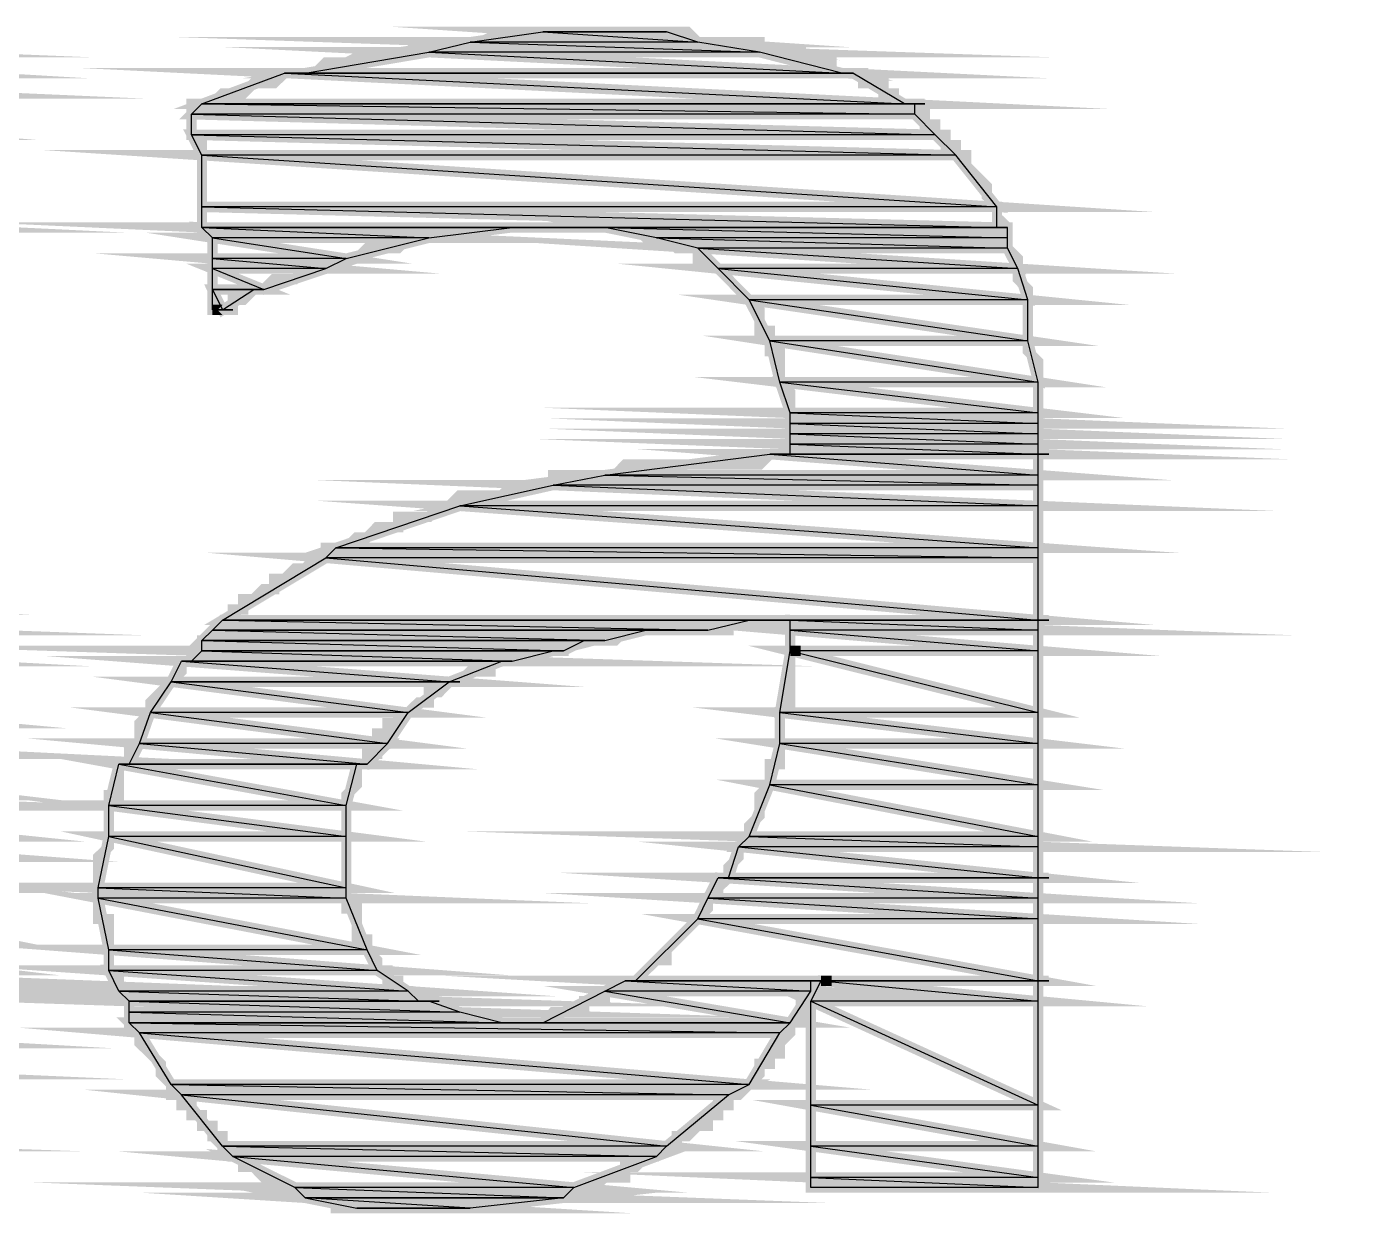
# Model space of a CAD drawing. Extents: x 0 to 210, y 0 to 297.
# Drawn here: x 43.43 to 48.89, y 17.27 to 22.14 of the extents above; entities that cross this region are included whole.
import ezdxf

# ---------------------------------------------------------------- set-up
doc = ezdxf.new("R2010")
doc.units = 0
doc.header["$MEASUREMENT"] = 0
doc.layers.add('C00-A5-DD', color=132, linetype='Continuous')

msp = doc.modelspace()

# ---------------------------------------------------------------- linework, layer by layer
at = {"layer": 'C00-A5-DD', "const_width": 0.0423}
for points in [[(46.0583, 22.1189), (45.551, 22.1189), (46.1864, 22.0762), (46.0583, 22.1189)], [(45.551, 22.1189), (46.1864, 22.0762), (45.2519, 22.0762), (45.551, 22.1189)], [(45.6777, 22.1189), (46.0583, 22.1189), (45.551, 22.1189), (45.6777, 22.1189)], [(45.8047, 22.1189), (45.6777, 22.1189), (45.7207, 22.1189), (45.8047, 22.1189)], [(45.8047, 22.1189), (45.6777, 22.1189), (46.0583, 22.1189), (45.8047, 22.1189)], [(41.5216, 22.0348), (42.963, 21.9494), (41.0972, 21.9494), (41.5216, 22.0348)], [(41.6486, 22.0762), (42.6667, 22.0348), (41.5216, 22.0348), (41.6486, 22.0762)], [(46.1864, 22.0762), (45.2519, 22.0762), (46.44, 22.0348), (46.1864, 22.0762)], [(46.44, 22.0348), (45.0825, 22.0348), (46.779, 21.9494), (46.44, 22.0348)], [(45.0825, 22.0348), (46.779, 21.9494), (44.5742, 21.9494), (45.0825, 22.0348)], [(45.2519, 22.0762), (46.44, 22.0348), (45.0825, 22.0348), (45.2519, 22.0762)], [(41.0559, 21.9494), (42.963, 21.8653), (40.9265, 21.8653), (41.0559, 21.9494)], [(46.8231, 21.9494), (44.4899, 21.9494), (47.0352, 21.8226), (46.8231, 21.9494)], [(44.4899, 21.9494), (47.0352, 21.8226), (44.1508, 21.8226), (44.4899, 21.9494)], [(44.5742, 21.9494), (46.8231, 21.9494), (44.4899, 21.9494), (44.5742, 21.9494)], [(46.779, 21.9494), (44.5742, 21.9494), (46.8231, 21.9494), (46.779, 21.9494)], [(40.9265, 21.8653), (42.963, 21.6958), (40.5448, 21.6958), (40.9265, 21.8653)], [(44.1508, 21.8226), (47.0778, 21.7799), (44.1082, 21.7799), (44.1508, 21.8226)], [(47.0778, 21.8226), (47.1191, 21.8226), (44.1508, 21.8226), (47.0778, 21.8226)], [(47.0778, 21.8226), (44.1508, 21.8226), (47.0352, 21.8226), (47.0778, 21.8226)], [(47.0778, 21.8226), (44.1508, 21.8226), (47.0778, 21.7799), (47.0778, 21.8226)], [(44.1082, 21.7799), (47.1622, 21.6958), (44.1082, 21.6958), (44.1082, 21.7799)], [(47.0778, 21.7799), (44.1082, 21.7799), (47.1622, 21.6958), (47.0778, 21.7799)], [(44.1082, 21.6958), (47.2461, 21.6118), (44.1508, 21.6118), (44.1082, 21.6958)], [(47.1622, 21.6958), (44.1082, 21.6958), (47.2461, 21.6118), (47.1622, 21.6958)], [(47.2461, 21.6118), (44.1508, 21.6118), (47.4155, 21.3996), (47.2461, 21.6118)], [(44.1508, 21.6118), (47.4155, 21.3996), (44.1508, 21.3996), (44.1508, 21.6118)], [(42.1143, 21.3568), (42.963, 21.3155), (42.4974, 21.3155), (42.1143, 21.3568)], [(44.1508, 21.3996), (47.4155, 21.3155), (44.1508, 21.3155), (44.1508, 21.3996)], [(47.4155, 21.3996), (44.1508, 21.3996), (47.4155, 21.3155), (47.4155, 21.3996)], [(44.1508, 21.3155), (45.0825, 21.2728), (44.1935, 21.2728), (44.1508, 21.3155)], [(45.8047, 21.3155), (47.4581, 21.2728), (46.0167, 21.2728), (45.8047, 21.3155)], [(45.4244, 21.3155), (44.1508, 21.3155), (45.0825, 21.2728), (45.4244, 21.3155)], [(45.0825, 21.2728), (44.1935, 21.2728), (44.7435, 21.1873), (45.0825, 21.2728)], [(45.4244, 21.3155), (45.4656, 21.3155), (44.1508, 21.3155), (45.4244, 21.3155)], [(45.4244, 21.3155), (44.1508, 21.3155), (45.551, 21.3155), (45.4244, 21.3155)], [(44.1935, 21.2728), (44.7435, 21.1873), (44.1935, 21.1873), (44.1935, 21.2728)], [(47.4581, 21.2728), (46.0167, 21.2728), (47.4581, 21.2301), (47.4581, 21.2728)], [(47.4155, 21.3155), (45.551, 21.3155), (47.4581, 21.3155), (47.4155, 21.3155)], [(45.551, 21.3155), (47.4581, 21.3155), (45.8047, 21.3155), (45.551, 21.3155)], [(47.4581, 21.3155), (45.8047, 21.3155), (47.4581, 21.2728), (47.4581, 21.3155)], [(46.0167, 21.2728), (47.4581, 21.2301), (46.1864, 21.2301), (46.0167, 21.2728)], [(47.4581, 21.2301), (46.1864, 21.2301), (47.5008, 21.146), (47.4581, 21.2301)], [(46.1864, 21.2301), (47.5008, 21.146), (46.2703, 21.146), (46.1864, 21.2301)], [(44.7435, 21.1873), (44.1935, 21.1873), (44.6596, 21.146), (44.7435, 21.1873)], [(44.1935, 21.1873), (44.6596, 21.146), (44.1935, 21.146), (44.1935, 21.1873)], [(44.1935, 21.146), (44.4045, 21.0606), (44.1935, 21.0606), (44.1935, 21.146)], [(44.6596, 21.146), (44.1935, 21.146), (44.4045, 21.0606), (44.6596, 21.146)], [(44.1935, 21.0606), (44.2352, 20.9765), (44.1935, 20.9765), (44.1935, 21.0606)], [(47.5008, 21.146), (46.2703, 21.146), (47.5425, 21.0178), (47.5008, 21.146)], [(46.2703, 21.146), (47.5425, 21.0178), (46.3973, 21.0178), (46.2703, 21.146)], [(44.3632, 21.0606), (44.1935, 21.0606), (44.2352, 20.9765), (44.3632, 21.0606)], [(44.3632, 21.0606), (44.4045, 21.0606), (44.1935, 21.0606), (44.3632, 21.0606)], [(44.3632, 21.0606), (44.1935, 21.0606), (44.4045, 21.0606), (44.3632, 21.0606)], [(47.5425, 21.0178), (46.3973, 21.0178), (47.5425, 20.8497), (47.5425, 21.0178)], [(46.3973, 21.0178), (47.5425, 20.8497), (46.4827, 20.8497), (46.3973, 21.0178)], [(44.2352, 20.9765), (44.1935, 20.9765), (44.2352, 20.9765)], [(44.1935, 20.9765), (44.2352, 20.9765), (44.2778, 20.9765), (44.1935, 20.9765)], [(44.2352, 20.9765), (44.2778, 20.9765), (44.1935, 20.9765), (44.2352, 20.9765)], [(47.5425, 20.8497), (46.4827, 20.8497), (47.5851, 20.6802), (47.5425, 20.8497)], [(46.4827, 20.8497), (47.5851, 20.6802), (46.524, 20.6802), (46.4827, 20.8497)], [(47.5851, 20.6802), (46.524, 20.6802), (47.5851, 20.5534), (47.5851, 20.6802)], [(46.524, 20.6802), (47.5851, 20.5534), (46.5667, 20.5534), (46.524, 20.6802)], [(47.5851, 20.5534), (46.5667, 20.5534), (47.5851, 20.5107), (47.5851, 20.5534)], [(46.5667, 20.5534), (47.5851, 20.5107), (46.5667, 20.5107), (46.5667, 20.5534)], [(47.5851, 20.5107), (46.5667, 20.5107), (47.5851, 20.468), (47.5851, 20.5107)], [(46.5667, 20.5107), (47.5851, 20.468), (46.5667, 20.468), (46.5667, 20.5107)], [(47.5851, 20.468), (46.5667, 20.468), (47.5851, 20.4253), (47.5851, 20.468)], [(46.5667, 20.468), (47.5851, 20.4253), (46.5667, 20.4253), (46.5667, 20.468)], [(47.5851, 20.4253), (46.5667, 20.4253), (47.5851, 20.384), (47.5851, 20.4253)], [(46.5667, 20.4253), (47.5851, 20.384), (46.5667, 20.384), (46.5667, 20.4253)], [(46.4827, 20.384), (47.5851, 20.2985), (45.8047, 20.2985), (46.4827, 20.384)], [(47.5851, 20.384), (46.4827, 20.384), (47.5851, 20.2985), (47.5851, 20.384)], [(47.5851, 20.384), (46.5667, 20.384), (46.4827, 20.384), (47.5851, 20.384)], [(46.5667, 20.384), (47.5851, 20.384), (47.6278, 20.384), (46.5667, 20.384)], [(45.8047, 20.2985), (47.5851, 20.2572), (45.5923, 20.2572), (45.8047, 20.2985)], [(47.5851, 20.2985), (45.8047, 20.2985), (47.5851, 20.2572), (47.5851, 20.2985)], [(47.5851, 20.2572), (45.5923, 20.2572), (47.5851, 20.1717), (47.5851, 20.2572)], [(45.5923, 20.2572), (47.5851, 20.1717), (45.2092, 20.1717), (45.5923, 20.2572)], [(45.2092, 20.1717), (47.5851, 19.9995), (44.7008, 19.9995), (45.2092, 20.1717)], [(47.5851, 20.1717), (45.2092, 20.1717), (47.5851, 19.9995), (47.5851, 20.1717)], [(44.6596, 19.9581), (47.5851, 19.7032), (44.2352, 19.7032), (44.6596, 19.9581)], [(47.5851, 19.9581), (44.6596, 19.9581), (47.5851, 19.7032), (47.5851, 19.9581)], [(44.7008, 19.9995), (47.5851, 19.9581), (44.6596, 19.9581), (44.7008, 19.9995)], [(47.5851, 19.9995), (44.7008, 19.9995), (47.5851, 19.9581), (47.5851, 19.9995)], [(40.2911, 19.8727), (42.6667, 19.7459), (40.4604, 19.7459), (40.2911, 19.8727)], [(40.4604, 19.7459), (42.751, 19.6619), (40.5448, 19.6619), (40.4604, 19.7459)], [(44.2352, 19.7032), (46.2276, 19.6619), (44.1935, 19.6619), (44.2352, 19.7032)], [(46.524, 19.7032), (46.5667, 19.7032), (44.2352, 19.7032), (46.524, 19.7032)], [(46.524, 19.7032), (44.2352, 19.7032), (46.5667, 19.7032), (46.524, 19.7032)], [(46.3973, 19.7032), (46.44, 19.7032), (44.2352, 19.7032), (46.3973, 19.7032)], [(46.3973, 19.7032), (44.2352, 19.7032), (46.524, 19.7032), (46.3973, 19.7032)], [(46.3973, 19.7032), (44.2352, 19.7032), (46.2276, 19.6619), (46.3973, 19.7032)], [(47.5851, 19.7032), (46.5667, 19.7032), (47.5851, 19.6619), (47.5851, 19.7032)], [(46.5667, 19.7032), (47.5851, 19.6619), (46.5667, 19.6619), (46.5667, 19.7032)], [(46.5667, 19.7032), (47.5851, 19.7032), (47.6278, 19.7032), (46.5667, 19.7032)], [(47.5851, 19.7032), (47.6278, 19.7032), (46.5667, 19.7032), (47.5851, 19.7032)], [(40.5448, 19.6619), (42.9204, 19.5337), (40.798, 19.5337), (40.5448, 19.6619)], [(44.1935, 19.6619), (45.8047, 19.6191), (44.1508, 19.6191), (44.1935, 19.6619)], [(45.974, 19.6619), (46.0167, 19.6619), (44.1935, 19.6619), (45.974, 19.6619)], [(45.974, 19.6619), (44.1935, 19.6619), (46.2276, 19.6619), (45.974, 19.6619)], [(45.974, 19.6619), (44.1935, 19.6619), (45.8047, 19.6191), (45.974, 19.6619)], [(47.5851, 19.6619), (46.5667, 19.6619), (47.5851, 19.5764), (47.5851, 19.6619)], [(46.5667, 19.6619), (47.5851, 19.5764), (46.5667, 19.5764), (46.5667, 19.6619)], [(45.7207, 19.6191), (44.1508, 19.6191), (45.635, 19.5764), (45.7207, 19.6191)], [(45.5923, 19.5764), (44.1508, 19.5764), (45.4244, 19.5337), (45.5923, 19.5764)], [(44.1508, 19.5764), (45.4244, 19.5337), (44.1082, 19.5337), (44.1508, 19.5764)], [(44.1508, 19.6191), (45.635, 19.5764), (44.1508, 19.5764), (44.1508, 19.6191)], [(45.7207, 19.6191), (45.762, 19.6191), (44.1508, 19.6191), (45.7207, 19.6191)], [(45.7207, 19.6191), (44.1508, 19.6191), (45.8047, 19.6191), (45.7207, 19.6191)], [(45.5923, 19.5764), (45.635, 19.5764), (44.1508, 19.5764), (45.5923, 19.5764)], [(45.5923, 19.5764), (44.1508, 19.5764), (45.635, 19.5764), (45.5923, 19.5764)], [(47.5851, 19.5764), (46.5667, 19.5764), (47.5851, 19.3228), (47.5851, 19.5764)], [(46.5667, 19.5764), (47.5851, 19.3228), (46.524, 19.3228), (46.5667, 19.5764)], [(45.3817, 19.5337), (44.0669, 19.5337), (45.1665, 19.4496), (45.3817, 19.5337)], [(44.0669, 19.5337), (45.1665, 19.4496), (44.0242, 19.4496), (44.0669, 19.5337)], [(44.1082, 19.5337), (45.3817, 19.5337), (44.0669, 19.5337), (44.1082, 19.5337)], [(45.4244, 19.5337), (44.1082, 19.5337), (45.3817, 19.5337), (45.4244, 19.5337)], [(40.8411, 19.4923), (43.1327, 19.2801), (41.4362, 19.2801), (40.8411, 19.4923)], [(45.1665, 19.4496), (44.0242, 19.4496), (44.9972, 19.3228), (45.1665, 19.4496)], [(44.0242, 19.4496), (44.9972, 19.3228), (43.9388, 19.3228), (44.0242, 19.4496)], [(45.1665, 19.4496), (44.0242, 19.4496), (45.1665, 19.4496)], [(44.0242, 19.4496), (45.1665, 19.4496), (45.2092, 19.4496), (44.0242, 19.4496)], [(44.9972, 19.3228), (43.9388, 19.3228), (44.9132, 19.1961), (44.9972, 19.3228)], [(43.9388, 19.3228), (44.9132, 19.1961), (43.8947, 19.1961), (43.9388, 19.3228)], [(47.5851, 19.3228), (46.524, 19.3228), (47.5851, 19.1961), (47.5851, 19.3228)], [(46.524, 19.3228), (47.5851, 19.1961), (46.524, 19.1961), (46.524, 19.3228)], [(41.4789, 19.2374), (43.1754, 19.1534), (41.7752, 19.1534), (41.4789, 19.2374)], [(44.9132, 19.1961), (43.8947, 19.1961), (44.8289, 19.1106), (44.9132, 19.1961)], [(43.8947, 19.1961), (44.8289, 19.1106), (43.852, 19.1106), (43.8947, 19.1961)], [(47.5851, 19.1961), (46.524, 19.1961), (47.5851, 19.0266), (47.5851, 19.1961)], [(46.524, 19.1961), (47.5851, 19.0266), (46.4827, 19.0266), (46.524, 19.1961)], [(41.7752, 19.1534), (43.2167, 18.9839), (41.9862, 18.9839), (41.7752, 19.1534)], [(44.7862, 19.1106), (43.8094, 19.1106), (44.7435, 18.9411), (44.7862, 19.1106)], [(43.8094, 19.1106), (44.7435, 18.9411), (43.7677, 18.9411), (43.8094, 19.1106)], [(43.852, 19.1106), (44.7862, 19.1106), (43.8094, 19.1106), (43.852, 19.1106)], [(44.8289, 19.1106), (43.852, 19.1106), (44.7862, 19.1106), (44.8289, 19.1106)], [(47.5851, 19.0266), (46.4827, 19.0266), (47.5851, 18.8143), (47.5851, 19.0266)], [(46.4827, 19.0266), (47.5851, 18.8143), (46.3973, 18.8143), (46.4827, 19.0266)], [(41.9862, 18.9839), (43.2594, 18.9411), (42.0289, 18.9411), (41.9862, 18.9839)], [(42.0289, 18.9411), (43.2594, 18.8143), (42.1555, 18.8143), (42.0289, 18.9411)], [(44.7435, 18.9411), (43.7677, 18.9411), (44.7435, 18.8143), (44.7435, 18.9411)], [(43.7677, 18.9411), (44.7435, 18.8143), (43.7677, 18.8143), (43.7677, 18.9411)], [(42.1555, 18.8143), (43.2594, 18.7303), (42.1555, 18.7303), (42.1555, 18.8143)], [(44.7435, 18.8143), (43.7677, 18.8143), (44.7435, 18.6035), (44.7435, 18.8143)], [(43.7677, 18.8143), (44.7435, 18.6035), (43.725, 18.6035), (43.7677, 18.8143)], [(47.5851, 18.8143), (46.3973, 18.8143), (47.5851, 18.7716), (47.5851, 18.8143)], [(46.3973, 18.8143), (47.5851, 18.7716), (46.3543, 18.7716), (46.3973, 18.8143)], [(47.5851, 18.7716), (46.3543, 18.7716), (47.5851, 18.6449), (47.5851, 18.7716)], [(46.3543, 18.7716), (47.5851, 18.6449), (46.313, 18.6449), (46.3543, 18.7716)], [(42.1555, 18.7303), (43.2594, 18.6035), (42.1982, 18.6035), (42.1555, 18.7303)], [(47.5851, 18.6449), (46.2703, 18.6449), (47.5851, 18.5608), (47.5851, 18.6449)], [(46.2703, 18.6449), (47.5851, 18.5608), (46.2276, 18.5608), (46.2703, 18.6449)], [(47.5851, 18.6449), (46.313, 18.6449), (46.2703, 18.6449), (47.5851, 18.6449)], [(46.313, 18.6449), (47.5851, 18.6449), (47.6278, 18.6449), (46.313, 18.6449)], [(42.1982, 18.6035), (43.2594, 18.3913), (42.1555, 18.3913), (42.1982, 18.6035)], [(44.7435, 18.6035), (43.725, 18.6035), (44.7435, 18.5608), (44.7435, 18.6035)], [(43.725, 18.6035), (44.7435, 18.5608), (43.725, 18.5608), (43.725, 18.6035)], [(44.7435, 18.5608), (43.725, 18.5608), (44.8289, 18.3486), (44.7435, 18.5608)], [(43.725, 18.5608), (44.8289, 18.3486), (43.7677, 18.3486), (43.725, 18.5608)], [(47.5851, 18.5608), (46.2276, 18.5608), (47.5851, 18.4754), (47.5851, 18.5608)], [(46.2276, 18.5608), (47.5851, 18.4754), (46.1864, 18.4754), (46.2276, 18.5608)], [(46.1864, 18.4754), (47.5851, 18.2218), (45.9313, 18.2218), (46.1864, 18.4754)], [(47.5851, 18.4754), (46.1864, 18.4754), (47.5851, 18.2218), (47.5851, 18.4754)], [(42.1555, 18.3913), (43.2167, 18.2645), (42.0716, 18.2645), (42.1555, 18.3913)], [(44.8289, 18.3486), (43.7677, 18.3486), (44.8702, 18.2645), (44.8289, 18.3486)], [(43.7677, 18.3486), (44.8702, 18.2645), (43.7677, 18.2645), (43.7677, 18.3486)], [(42.0716, 18.2645), (43.1754, 18.2218), (41.9019, 18.2218), (42.0716, 18.2645)], [(44.8702, 18.2645), (43.7677, 18.2645), (44.9972, 18.1791), (44.8702, 18.2645)], [(43.7677, 18.2645), (44.9972, 18.1791), (43.8094, 18.1791), (43.7677, 18.2645)], [(41.9019, 18.2218), (43.1327, 18.1791), (41.6899, 18.1791), (41.9019, 18.2218)], [(46.6506, 18.2218), (45.8886, 18.2218), (46.6506, 18.1791), (46.6506, 18.2218)], [(45.8886, 18.2218), (46.6506, 18.1791), (45.8047, 18.1791), (45.8886, 18.2218)], [(45.9313, 18.2218), (46.6506, 18.2218), (45.8886, 18.2218), (45.9313, 18.2218)], [(46.6933, 18.2218), (45.9313, 18.2218), (46.6506, 18.2218), (46.6933, 18.2218)], [(47.5851, 18.2218), (46.6933, 18.2218), (47.5851, 18.1378), (47.5851, 18.2218)], [(46.6933, 18.2218), (47.5851, 18.1378), (46.6506, 18.1378), (46.6933, 18.2218)], [(46.6933, 18.2218), (47.5851, 18.2218), (47.6278, 18.2218), (46.6933, 18.2218)], [(47.5851, 18.2218), (47.6278, 18.2218), (46.6933, 18.2218), (47.5851, 18.2218)], [(47.5851, 18.2218), (46.6933, 18.2218), (47.5851, 18.2218)], [(46.6933, 18.2218), (47.5851, 18.2218), (47.6278, 18.2218), (46.6933, 18.2218)], [(47.5851, 18.2218), (47.6278, 18.2218), (46.6933, 18.2218), (47.5851, 18.2218)], [(47.5851, 18.2218), (46.6933, 18.2218), (47.5851, 18.2218)], [(46.6933, 18.2218), (47.5851, 18.2218), (47.6278, 18.2218), (46.6933, 18.2218)], [(47.5851, 18.2218), (47.6278, 18.2218), (46.6933, 18.2218), (47.5851, 18.2218)], [(47.5851, 18.2218), (46.6933, 18.2218), (47.5851, 18.2218)], [(46.6933, 18.2218), (47.5851, 18.2218), (47.6278, 18.2218), (46.6933, 18.2218)], [(41.6899, 18.1791), (43.1327, 18.1378), (41.4362, 18.1378), (41.6899, 18.1791)], [(44.9972, 18.1791), (43.8094, 18.1791), (45.0398, 18.1378), (44.9972, 18.1791)], [(43.8094, 18.1791), (45.0398, 18.1378), (43.852, 18.1378), (43.8094, 18.1791)], [(45.8047, 18.1791), (46.5667, 18.0496), (45.551, 18.0496), (45.8047, 18.1791)], [(46.6506, 18.1791), (45.8047, 18.1791), (46.5667, 18.0496), (46.6506, 18.1791)], [(40.036, 18.1378), (43.047, 17.9655), (40.036, 17.9655), (40.036, 18.1378)], [(45.0825, 18.1378), (43.852, 18.1378), (45.2092, 18.0923), (45.0825, 18.1378)], [(43.852, 18.1378), (45.2092, 18.0923), (43.852, 18.0923), (43.852, 18.1378)], [(45.0825, 18.1378), (45.1252, 18.1378), (43.852, 18.1378), (45.0825, 18.1378)], [(45.0825, 18.1378), (43.852, 18.1378), (45.0398, 18.1378), (45.0825, 18.1378)], [(47.5851, 18.1378), (46.6506, 18.1378), (47.5851, 17.7105), (47.5851, 18.1378)], [(46.6506, 18.1378), (47.5851, 17.7105), (46.6506, 17.7105), (46.6506, 18.1378)], [(43.852, 18.0496), (46.524, 18.0082), (43.8947, 18.0082), (43.852, 18.0496)], [(43.852, 18.0923), (45.3817, 18.0496), (43.852, 18.0496), (43.852, 18.0923)], [(45.2092, 18.0923), (43.852, 18.0923), (45.3817, 18.0496), (45.2092, 18.0923)], [(43.852, 18.0496), (45.4215, 18.0496), (45.4628, 18.0496), (43.852, 18.0496)], [(45.4215, 18.0496), (45.4628, 18.0496), (43.852, 18.0496), (45.4215, 18.0496)], [(45.4244, 18.0496), (45.4656, 18.0496), (43.852, 18.0496), (45.4244, 18.0496)], [(45.4244, 18.0496), (43.852, 18.0496), (45.3817, 18.0496), (45.4244, 18.0496)], [(46.5667, 18.0496), (43.852, 18.0496), (46.524, 18.0082), (46.5667, 18.0496)], [(45.4656, 18.0496), (46.5667, 18.0496), (45.4244, 18.0496), (45.4656, 18.0496)], [(45.551, 18.0496), (46.5667, 18.0496), (45.4656, 18.0496), (45.551, 18.0496)], [(46.5667, 18.0496), (45.4656, 18.0496), (46.5667, 18.0496)], [(46.5667, 18.0496), (45.551, 18.0496), (46.5667, 18.0496)], [(46.524, 18.0082), (43.8947, 18.0082), (46.3973, 17.796), (46.524, 18.0082)], [(43.8947, 18.0082), (46.3973, 17.796), (44.0242, 17.796), (43.8947, 18.0082)], [(40.036, 17.9655), (42.8791, 17.8387), (40.036, 17.8387), (40.036, 17.9655)], [(44.0242, 17.796), (46.313, 17.7533), (44.0669, 17.7533), (44.0242, 17.796)], [(46.3973, 17.796), (44.0242, 17.796), (46.313, 17.7533), (46.3973, 17.796)], [(46.313, 17.7533), (44.0669, 17.7533), (46.0583, 17.5424), (46.313, 17.7533)], [(44.0669, 17.7533), (46.0583, 17.5424), (44.2352, 17.5424), (44.0669, 17.7533)], [(46.6506, 17.7105), (47.5851, 17.5424), (46.6506, 17.5424), (46.6506, 17.7105)], [(47.5851, 17.7105), (46.6506, 17.7105), (47.5851, 17.5424), (47.5851, 17.7105)], [(40.036, 17.6265), (42.4519, 17.5424), (40.036, 17.5424), (40.036, 17.6265)], [(46.0167, 17.4997), (44.2778, 17.4997), (45.6777, 17.3729), (46.0167, 17.4997)], [(44.2778, 17.4997), (45.6777, 17.3729), (44.5326, 17.3729), (44.2778, 17.4997)], [(44.2352, 17.5424), (46.0167, 17.4997), (44.2778, 17.4997), (44.2352, 17.5424)], [(46.0583, 17.5424), (44.2352, 17.5424), (46.0167, 17.4997), (46.0583, 17.5424)], [(47.5851, 17.5424), (46.6506, 17.5424), (47.5851, 17.4143), (47.5851, 17.5424)], [(46.6506, 17.5424), (47.5851, 17.4143), (46.6506, 17.4143), (46.6506, 17.5424)], [(47.5851, 17.4143), (46.6506, 17.4143), (47.5851, 17.3729), (47.5851, 17.4143)], [(46.6506, 17.4143), (47.5851, 17.3729), (46.6506, 17.3729), (46.6506, 17.4143)], [(45.6777, 17.3729), (44.5326, 17.3729), (45.635, 17.3302), (45.6777, 17.3729)], [(44.5742, 17.3302), (44.7862, 17.2875), (45.2519, 17.2875), (44.5742, 17.3302)], [(44.5326, 17.3729), (45.635, 17.3302), (44.5742, 17.3302), (44.5326, 17.3729)], [(44.5742, 17.3302), (45.635, 17.3302), (45.2519, 17.2875), (44.5742, 17.3302)], [(44.7862, 17.2875), (45.2519, 17.2875), (45.1665, 17.2875), (44.7862, 17.2875)]]:
    msp.add_lwpolyline(points, close=True, dxfattribs=at)
for points in [[(47.5851, 17.3729), (47.5851, 17.4143), (47.5851, 17.457), (47.5851, 17.4997), (47.5851, 17.5424), (47.5851, 17.5838), (47.5851, 17.6692), (47.5851, 17.7105), (47.5851, 17.796), (47.5851, 17.88), (47.5851, 17.9655), (47.5851, 18.0923), (47.5851, 18.1791), (47.5851, 18.2645), (47.5851, 18.3486), (47.5851, 18.434), (47.5851, 18.4754), (47.5851, 18.5181), (47.5851, 18.5608), (47.5851, 18.6035), (47.5851, 18.6449), (47.5851, 18.6876), (47.5851, 18.7303), (47.5851, 18.7716), (47.5851, 18.8143), (47.5851, 18.8571), (47.5851, 18.8998), (47.5851, 18.9411), (47.5851, 18.9839), (47.5851, 19.0266), (47.5851, 19.0679), (47.5851, 19.1106), (47.5851, 19.1534), (47.5851, 19.1961), (47.5851, 19.2374), (47.5851, 19.2801), (47.5851, 19.3228), (47.5851, 19.3642), (47.5851, 19.4069), (47.5851, 19.4923), (47.5851, 19.6619), (47.5851, 19.7459), (47.5851, 19.7886), (47.5851, 19.83), (47.5851, 19.8727), (47.5851, 19.9154), (47.5851, 19.9581), (47.5851, 19.9995), (47.5851, 20.0422), (47.5851, 20.0849), (47.5851, 20.1263), (47.5851, 20.1717), (47.5851, 20.2144), (47.5851, 20.2572), (47.5851, 20.2985), (47.5851, 20.3412), (47.5851, 20.384), (47.5851, 20.4253), (47.5851, 20.468), (47.5851, 20.5107), (47.5851, 20.5534), (47.5851, 20.5948), (47.5851, 20.6375), (47.5851, 20.6802), (47.5851, 20.7216), (47.5851, 20.7643), (47.5425, 20.807), (47.5425, 20.8497), (47.5425, 20.8911), (47.5425, 20.9338), (47.5425, 20.9765), (47.5425, 21.0178), (47.5425, 21.0606), (47.5008, 21.1033), (47.5008, 21.146), (47.5008, 21.1873), (47.4581, 21.2301), (47.4581, 21.2728), (47.4581, 21.3155), (47.4155, 21.3568), (47.4155, 21.3996), (47.3742, 21.4423), (47.3742, 21.4836), (47.3315, 21.5263), (47.2888, 21.569), (47.2888, 21.6118), (47.2461, 21.6118), (47.2461, 21.6531), (47.2048, 21.6531), (47.2048, 21.6958), (47.1622, 21.6958), (47.1622, 21.7386), (47.1191, 21.7386), (47.1191, 21.7799), (47.0778, 21.7799), (47.0778, 21.8226), (47.0352, 21.8226), (46.9925, 21.8226), (46.9925, 21.8653), (46.9498, 21.8653), (46.9498, 21.9081), (46.9085, 21.9081), (46.8658, 21.9081), (46.8658, 21.9494), (46.8231, 21.9494), (46.779, 21.9494), (46.736, 21.9494), (46.736, 21.9921), (46.6933, 21.9921), (46.6506, 21.9921), (46.6094, 21.9921), (46.6094, 22.0348), (46.5667, 22.0348), (46.524, 22.0348), (46.4827, 22.0348), (46.44, 22.0348), (46.44, 22.0762), (46.3973, 22.0762), (46.3543, 22.0762), (46.313, 22.0762), (46.2703, 22.0762), (46.2276, 22.0762), (46.1864, 22.0762), (46.1437, 22.1189), (46.101, 22.1189), (46.0583, 22.1189), (46.0167, 22.1189), (45.974, 22.1189), (45.9313, 22.1189), (45.8886, 22.1189), (45.8474, 22.1189), (45.8047, 22.1189), (45.762, 22.1189), (45.7207, 22.1189), (45.6777, 22.1189), (45.635, 22.1189), (45.551, 22.1189), (45.5083, 22.1189), (45.4656, 22.1189), (45.4244, 22.1189), (45.3817, 22.1189), (45.2935, 22.0762), (45.2519, 22.0762), (45.2092, 22.0762), (45.1665, 22.0762), (45.1252, 22.0762), (45.0398, 22.0762), (44.9972, 22.0348), (44.9559, 22.0348)], [(44.9559, 22.0348), (44.9132, 22.0348), (44.8702, 22.0348), (44.8289, 22.0348), (44.7435, 21.9921), (44.7008, 21.9921), (44.6596, 21.9921), (44.6169, 21.9494), (44.5742, 21.9494), (44.5326, 21.9494), (44.4899, 21.9494), (44.4472, 21.9081), (44.4045, 21.9081), (44.3632, 21.9081), (44.3205, 21.8653), (44.2778, 21.8653), (44.2352, 21.8653), (44.1935, 21.8226), (44.1508, 21.8226), (44.1082, 21.8226), (44.1082, 21.7799), (44.1082, 21.7386), (44.1082, 21.6958), (44.1508, 21.6958), (44.1508, 21.6531), (44.1508, 21.6118), (44.1508, 21.569), (44.1508, 21.5263), (44.1508, 21.4836), (44.1508, 21.4423), (44.1508, 21.3568), (44.1508, 21.3155), (44.1935, 21.3155), (44.1935, 21.2728), (44.1935, 21.2301), (44.1935, 21.1873), (44.1935, 21.146), (44.1935, 21.1033), (44.1935, 21.0606), (44.1935, 21.0178), (44.1935, 20.9765), (44.2352, 20.9765), (44.2778, 20.9765), (44.2778, 21.0178), (44.3205, 21.0178), (44.3632, 21.0606), (44.4045, 21.0606), (44.4472, 21.1033), (44.4899, 21.1033), (44.5326, 21.1033), (44.5742, 21.146), (44.6169, 21.146), (44.6596, 21.146), (44.7008, 21.1873), (44.7435, 21.1873), (44.7862, 21.1873), (44.8289, 21.2301), (44.8702, 21.2301), (44.9132, 21.2301), (44.9559, 21.2301), (44.9972, 21.2728), (45.0398, 21.2728), (45.0825, 21.2728), (45.1252, 21.2728), (45.1665, 21.3155), (45.2092, 21.3155), (45.2519, 21.3155), (45.2935, 21.3155), (45.3362, 21.3155), (45.3817, 21.3155), (45.4244, 21.3155), (45.4656, 21.3155), (45.5083, 21.3155), (45.551, 21.3155), (45.5923, 21.3155), (45.635, 21.3155), (45.6777, 21.3155), (45.7207, 21.3155), (45.762, 21.3155), (45.8047, 21.3155), (45.8474, 21.3155), (45.8886, 21.3155), (45.9313, 21.3155), (45.974, 21.2728), (46.0167, 21.2728), (46.0583, 21.2728), (46.101, 21.2301), (46.1437, 21.2301), (46.1864, 21.2301), (46.1864, 21.1873), (46.2276, 21.1873), (46.2703, 21.146), (46.313, 21.1033), (46.3543, 21.0606), (46.3973, 21.0178), (46.44, 20.9765), (46.44, 20.9338), (46.44, 20.8911), (46.4827, 20.8911), (46.4827, 20.8497), (46.4827, 20.807), (46.524, 20.807), (46.524, 20.7643), (46.524, 20.7216), (46.524, 20.6802), (46.5667, 20.6375), (46.5667, 20.5948), (46.5667, 20.5534), (46.5667, 20.5107), (46.5667, 20.468), (46.5667, 20.4253), (46.5667, 20.384), (46.524, 20.384), (46.4827, 20.384), (46.44, 20.3412), (46.3973, 20.3412), (46.3543, 20.3412), (46.313, 20.3412), (46.2703, 20.3412), (46.2276, 20.3412), (46.1864, 20.3412), (46.1437, 20.3412), (46.101, 20.3412), (46.0583, 20.3412), (46.0167, 20.3412), (45.974, 20.3412), (45.9313, 20.3412), (45.8886, 20.3412), (45.8474, 20.2985), (45.8047, 20.2985), (45.762, 20.2985), (45.7207, 20.2985), (45.6777, 20.2985), (45.635, 20.2985), (45.5923, 20.2985), (45.5923, 20.2572), (45.551, 20.2572), (45.5083, 20.2572), (45.4656, 20.2572), (45.4244, 20.2572), (45.3817, 20.2144), (45.3362, 20.2144), (45.2935, 20.2144), (45.2519, 20.2144), (45.2092, 20.2144), (45.1665, 20.1717), (45.1252, 20.1717), (45.0825, 20.1263), (45.0398, 20.1263), (44.9972, 20.1263), (44.9559, 20.1263), (44.9559, 20.0849), (44.9132, 20.0849), (44.8702, 20.0849), (44.8289, 20.0422), (44.7862, 20.0422), (44.7435, 19.9995), (44.7008, 19.9995), (44.6596, 19.9995), (44.6596, 19.9581), (44.6169, 19.9581), (44.5742, 19.9154)], [(44.5742, 19.9154), (44.5326, 19.9154), (44.4899, 19.8727), (44.4472, 19.8727), (44.4472, 19.83), (44.4045, 19.83), (44.3632, 19.7886), (44.3205, 19.7886), (44.3205, 19.7459), (44.2778, 19.7459), (44.2778, 19.7032), (44.2352, 19.7032), (44.1935, 19.6619), (44.1508, 19.6191), (44.1508, 19.5764), (44.1082, 19.5764), (44.1082, 19.5337), (44.0669, 19.5337), (44.0669, 19.4923), (44.0242, 19.4496), (43.9815, 19.4069), (43.9388, 19.3642), (43.9388, 19.3228), (43.8947, 19.2801), (43.8947, 19.2374), (43.8947, 19.1961), (43.852, 19.1961), (43.852, 19.1534), (43.852, 19.1106), (43.8094, 19.1106), (43.8094, 19.0679), (43.8094, 19.0266), (43.8094, 18.9839), (43.7677, 18.9839), (43.7677, 18.9411), (43.7677, 18.8998), (43.7677, 18.8571), (43.7677, 18.8143), (43.7677, 18.7716), (43.725, 18.7303), (43.725, 18.6876), (43.725, 18.6449), (43.725, 18.6035), (43.725, 18.5608), (43.725, 18.5181), (43.725, 18.4754), (43.7677, 18.4754), (43.7677, 18.434), (43.7677, 18.3913), (43.7677, 18.3486), (43.7677, 18.3059), (43.7677, 18.2645), (43.8094, 18.2645), (43.8094, 18.2218), (43.8094, 18.1791), (43.852, 18.1378), (43.852, 18.0923), (43.852, 18.0496), (43.8947, 18.0496), (43.8947, 18.0082), (43.8947, 17.9655), (43.9388, 17.9228), (43.9815, 17.88), (43.9815, 17.8387), (44.0242, 17.796), (44.0242, 17.7533), (44.0669, 17.7533), (44.0669, 17.7105), (44.1082, 17.7105), (44.1082, 17.6692), (44.1508, 17.6692), (44.1508, 17.6265), (44.1935, 17.6265), (44.1935, 17.5838), (44.2352, 17.5838), (44.2352, 17.5424), (44.2778, 17.5424), (44.2778, 17.4997), (44.3205, 17.4997), (44.3205, 17.457), (44.3632, 17.457), (44.4045, 17.4143), (44.4472, 17.4143), (44.4899, 17.3729), (44.5326, 17.3729), (44.5742, 17.3302), (44.6169, 17.3302), (44.6596, 17.3302), (44.7008, 17.3302), (44.7008, 17.2875), (44.7435, 17.2875), (44.7862, 17.2875), (44.8289, 17.2875), (44.8702, 17.2875), (44.9132, 17.2875), (44.9559, 17.2875), (44.9972, 17.2875), (45.0398, 17.2875), (45.0825, 17.2875), (45.1252, 17.2875), (45.1665, 17.2875), (45.2092, 17.2875), (45.2519, 17.2875), (45.2935, 17.2875), (45.3362, 17.2875), (45.3817, 17.2875), (45.4244, 17.2875), (45.4656, 17.2875), (45.5083, 17.3302), (45.551, 17.3302), (45.5923, 17.3302), (45.635, 17.3302), (45.635, 17.3729), (45.6777, 17.3729), (45.7207, 17.3729), (45.762, 17.3729), (45.8047, 17.4143), (45.8474, 17.4143), (45.8886, 17.4143), (45.8886, 17.457), (45.9313, 17.457), (45.974, 17.4997), (46.0167, 17.4997), (46.0583, 17.5424), (46.101, 17.5424), (46.101, 17.5838), (46.1437, 17.5838), (46.1864, 17.6265), (46.2276, 17.6265), (46.2276, 17.6692), (46.2703, 17.6692), (46.2703, 17.7105), (46.313, 17.7105), (46.313, 17.7533), (46.3543, 17.7533), (46.3973, 17.796), (46.44, 17.8387), (46.44, 17.88), (46.4827, 17.88), (46.4827, 17.9228), (46.524, 17.9228), (46.524, 17.9655), (46.5667, 18.0082), (46.5667, 18.0496), (46.6094, 18.0496), (46.6094, 18.0923), (46.6094, 18.1378), (46.6506, 18.1791), (46.6506, 18.2218), (46.6933, 18.2218)], [(46.1437, 19.6619), (46.1864, 19.6619), (46.2276, 19.6619), (46.2703, 19.6619), (46.313, 19.6619), (46.313, 19.7032), (46.3543, 19.7032), (46.3973, 19.7032), (46.44, 19.7032), (46.4827, 19.7032), (46.524, 19.7032), (46.5667, 19.7032), (46.5667, 19.6619), (46.5667, 19.6191), (46.5667, 19.5764)], [(46.5667, 19.5764), (46.5667, 19.5337), (46.5667, 19.4923), (46.5667, 19.4496), (46.5667, 19.4069), (46.5667, 19.3642), (46.5667, 19.3228), (46.524, 19.3228), (46.524, 19.2801), (46.524, 19.2374), (46.524, 19.1961), (46.524, 19.1534), (46.524, 19.1106), (46.4827, 19.1106), (46.4827, 19.0679), (46.4827, 19.0266), (46.44, 18.9839), (46.44, 18.9411), (46.44, 18.8998), (46.3973, 18.8571), (46.3973, 18.8143), (46.3543, 18.7716), (46.3543, 18.7303), (46.313, 18.6876), (46.313, 18.6449), (46.2703, 18.6035), (46.2703, 18.5608), (46.2276, 18.5608), (46.2276, 18.5181), (46.1864, 18.4754), (46.1437, 18.434), (46.101, 18.3913), (46.0583, 18.3486), (46.0583, 18.3059), (46.0167, 18.3059), (45.974, 18.2645), (45.9313, 18.2218), (45.8886, 18.2218), (45.8886, 18.1791), (45.8474, 18.1791), (45.8047, 18.1791), (45.8047, 18.1378), (45.762, 18.1378), (45.7207, 18.1378), (45.7207, 18.0923), (45.6777, 18.0923), (45.635, 18.0923), (45.5923, 18.0923), (45.551, 18.0496), (45.5083, 18.0496), (45.4656, 18.0496), (45.4244, 18.0496), (45.3817, 18.0496), (45.3362, 18.0496), (45.2935, 18.0496), (45.2519, 18.0496), (45.2092, 18.0923), (45.1665, 18.0923), (45.1252, 18.0923), (45.0825, 18.0923), (45.0825, 18.1378), (45.0398, 18.1378), (44.9972, 18.1378), (44.9972, 18.1791), (44.9559, 18.1791), (44.9559, 18.2218), (44.9132, 18.2218), (44.9132, 18.2645), (44.8702, 18.2645), (44.8702, 18.3059), (44.8289, 18.3486), (44.8289, 18.3913), (44.7862, 18.3913), (44.7862, 18.434), (44.7862, 18.4754), (44.7862, 18.5181), (44.7435, 18.5181), (44.7435, 18.5608), (44.7435, 18.6035), (44.7435, 18.6449), (44.7435, 18.6876), (44.7435, 18.7303), (44.7435, 18.7716), (44.7435, 18.8143), (44.7435, 18.8571), (44.7435, 18.8998), (44.7435, 18.9411), (44.7435, 18.9839), (44.7862, 19.0266), (44.7862, 19.0679), (44.7862, 19.1106), (44.8289, 19.1106), (44.8289, 19.1534), (44.8702, 19.1534), (44.8702, 19.1961), (44.8702, 19.2374), (44.9132, 19.2374), (44.9132, 19.2801), (44.9559, 19.2801), (44.9559, 19.3228), (44.9972, 19.3228), (45.0398, 19.3642), (45.0825, 19.3642), (45.0825, 19.4069), (45.1252, 19.4069), (45.1665, 19.4496), (45.2092, 19.4496), (45.2519, 19.4923), (45.2935, 19.4923), (45.3362, 19.4923), (45.3362, 19.5337), (45.3817, 19.5337), (45.4244, 19.5337), (45.4656, 19.5337), (45.5083, 19.5764), (45.551, 19.5764), (45.5923, 19.5764), (45.635, 19.5764), (45.635, 19.6191), (45.6777, 19.6191), (45.7207, 19.6191), (45.762, 19.6191), (45.8047, 19.6191), (45.8474, 19.6191), (45.8886, 19.6619), (45.9313, 19.6619), (45.974, 19.6619), (46.0167, 19.6619), (46.0583, 19.6619), (46.101, 19.6619), (46.1437, 19.6619)], [(46.5667, 19.5764), (46.6094, 19.5764)], [(46.6933, 18.2218), (46.6933, 18.1791), (46.6506, 18.1378), (46.6506, 18.0923), (46.6506, 18.0496), (46.6506, 17.9655), (46.6506, 17.9228), (46.6506, 17.88), (46.6506, 17.8387), (46.6506, 17.796), (46.6506, 17.7105), (46.6506, 17.6692), (46.6506, 17.6265), (46.6506, 17.5838), (46.6506, 17.5424), (46.6506, 17.4143), (46.6506, 17.3729), (46.6933, 17.3729), (46.736, 17.3729), (46.779, 17.3729), (46.8231, 17.3729), (46.8658, 17.3729), (46.9085, 17.3729), (46.9498, 17.3729), (46.9925, 17.3729), (47.0352, 17.3729), (47.0778, 17.3729), (47.1622, 17.3729), (47.2048, 17.3729), (47.2461, 17.3729), (47.2888, 17.3729), (47.3315, 17.3729), (47.3742, 17.3729), (47.4155, 17.3729), (47.4581, 17.3729), (47.5008, 17.3729), (47.5425, 17.3729), (47.5851, 17.3729)], [(46.6933, 18.2218), (46.736, 18.2218)]]:
    msp.add_lwpolyline(points, dxfattribs=at)
at = {"layer": 'C00-A5-DD'}
for points in [[(45.551, 22.1189), (46.1864, 22.0762), (45.2519, 22.0762), (45.551, 22.1189)], [(45.6777, 22.1189), (46.0583, 22.1189), (45.551, 22.1189), (45.6777, 22.1189)], [(46.0583, 22.1189), (45.551, 22.1189), (46.1864, 22.0762), (46.0583, 22.1189)], [(45.8047, 22.1189), (45.6777, 22.1189), (45.7207, 22.1189), (45.8047, 22.1189)], [(45.8047, 22.1189), (45.6777, 22.1189), (46.0583, 22.1189), (45.8047, 22.1189)], [(45.2519, 22.0762), (46.44, 22.0348), (45.0825, 22.0348), (45.2519, 22.0762)], [(46.1864, 22.0762), (45.2519, 22.0762), (46.44, 22.0348), (46.1864, 22.0762)], [(45.0825, 22.0348), (46.779, 21.9494), (44.5742, 21.9494), (45.0825, 22.0348)], [(46.44, 22.0348), (45.0825, 22.0348), (46.779, 21.9494), (46.44, 22.0348)], [(44.4899, 21.9494), (47.0352, 21.8226), (44.1508, 21.8226), (44.4899, 21.9494)], [(44.5742, 21.9494), (46.8231, 21.9494), (44.4899, 21.9494), (44.5742, 21.9494)], [(46.8231, 21.9494), (44.4899, 21.9494), (47.0352, 21.8226), (46.8231, 21.9494)], [(46.779, 21.9494), (44.5742, 21.9494), (46.8231, 21.9494), (46.779, 21.9494)], [(44.1508, 21.8226), (47.0778, 21.7799), (44.1082, 21.7799), (44.1508, 21.8226)], [(47.0778, 21.7799), (44.1082, 21.7799), (47.1622, 21.6958), (47.0778, 21.7799)], [(44.1082, 21.7799), (47.1622, 21.6958), (44.1082, 21.6958), (44.1082, 21.7799)], [(47.0778, 21.8226), (47.1191, 21.8226), (44.1508, 21.8226), (47.0778, 21.8226)], [(47.0778, 21.8226), (44.1508, 21.8226), (47.0352, 21.8226), (47.0778, 21.8226)], [(47.0778, 21.8226), (44.1508, 21.8226), (47.0778, 21.7799), (47.0778, 21.8226)], [(47.1622, 21.6958), (44.1082, 21.6958), (47.2461, 21.6118), (47.1622, 21.6958)], [(44.1082, 21.6958), (47.2461, 21.6118), (44.1508, 21.6118), (44.1082, 21.6958)], [(47.2461, 21.6118), (44.1508, 21.6118), (47.4155, 21.3996), (47.2461, 21.6118)], [(44.1508, 21.6118), (47.4155, 21.3996), (44.1508, 21.3996), (44.1508, 21.6118)], [(47.4155, 21.3996), (44.1508, 21.3996), (47.4155, 21.3155), (47.4155, 21.3996)], [(44.1508, 21.3996), (47.4155, 21.3155), (44.1508, 21.3155), (44.1508, 21.3996)], [(45.4244, 21.3155), (45.4656, 21.3155), (44.1508, 21.3155), (45.4244, 21.3155)], [(45.4244, 21.3155), (44.1508, 21.3155), (45.551, 21.3155), (45.4244, 21.3155)], [(45.4244, 21.3155), (44.1508, 21.3155), (45.0825, 21.2728), (45.4244, 21.3155)], [(44.1508, 21.3155), (45.0825, 21.2728), (44.1935, 21.2728), (44.1508, 21.3155)], [(47.4155, 21.3155), (45.551, 21.3155), (47.4581, 21.3155), (47.4155, 21.3155)], [(45.551, 21.3155), (47.4581, 21.3155), (45.8047, 21.3155), (45.551, 21.3155)], [(47.4581, 21.3155), (45.8047, 21.3155), (47.4581, 21.2728), (47.4581, 21.3155)], [(45.8047, 21.3155), (47.4581, 21.2728), (46.0167, 21.2728), (45.8047, 21.3155)], [(45.0825, 21.2728), (44.1935, 21.2728), (44.7435, 21.1873), (45.0825, 21.2728)], [(44.1935, 21.2728), (44.7435, 21.1873), (44.1935, 21.1873), (44.1935, 21.2728)], [(47.4581, 21.2728), (46.0167, 21.2728), (47.4581, 21.2301), (47.4581, 21.2728)], [(46.0167, 21.2728), (47.4581, 21.2301), (46.1864, 21.2301), (46.0167, 21.2728)], [(47.4581, 21.2301), (46.1864, 21.2301), (47.5008, 21.146), (47.4581, 21.2301)], [(46.1864, 21.2301), (47.5008, 21.146), (46.2703, 21.146), (46.1864, 21.2301)], [(44.7435, 21.1873), (44.1935, 21.1873), (44.6596, 21.146), (44.7435, 21.1873)], [(44.1935, 21.1873), (44.6596, 21.146), (44.1935, 21.146), (44.1935, 21.1873)], [(44.6596, 21.146), (44.1935, 21.146), (44.4045, 21.0606), (44.6596, 21.146)], [(44.1935, 21.146), (44.4045, 21.0606), (44.1935, 21.0606), (44.1935, 21.146)], [(47.5008, 21.146), (46.2703, 21.146), (47.5425, 21.0178), (47.5008, 21.146)], [(46.2703, 21.146), (47.5425, 21.0178), (46.3973, 21.0178), (46.2703, 21.146)], [(44.3632, 21.0606), (44.4045, 21.0606), (44.1935, 21.0606), (44.3632, 21.0606)], [(44.3632, 21.0606), (44.1935, 21.0606), (44.4045, 21.0606), (44.3632, 21.0606)], [(44.3632, 21.0606), (44.1935, 21.0606), (44.2352, 20.9765), (44.3632, 21.0606)], [(44.1935, 21.0606), (44.2352, 20.9765), (44.1935, 20.9765), (44.1935, 21.0606)], [(47.5425, 21.0178), (46.3973, 21.0178), (47.5425, 20.8497), (47.5425, 21.0178)], [(46.3973, 21.0178), (47.5425, 20.8497), (46.4827, 20.8497), (46.3973, 21.0178)], [(44.2352, 20.9765), (44.1935, 20.9765), (44.2352, 20.9765)], [(44.1935, 20.9765), (44.2352, 20.9765), (44.2778, 20.9765), (44.1935, 20.9765)], [(44.2352, 20.9765), (44.2778, 20.9765), (44.1935, 20.9765), (44.2352, 20.9765)], [(47.5425, 20.8497), (46.4827, 20.8497), (47.5851, 20.6802), (47.5425, 20.8497)], [(46.4827, 20.8497), (47.5851, 20.6802), (46.524, 20.6802), (46.4827, 20.8497)], [(47.5851, 20.6802), (46.524, 20.6802), (47.5851, 20.5534), (47.5851, 20.6802)], [(46.524, 20.6802), (47.5851, 20.5534), (46.5667, 20.5534), (46.524, 20.6802)], [(47.5851, 20.5534), (46.5667, 20.5534), (47.5851, 20.5107), (47.5851, 20.5534)], [(46.5667, 20.5534), (47.5851, 20.5107), (46.5667, 20.5107), (46.5667, 20.5534)], [(47.5851, 20.5107), (46.5667, 20.5107), (47.5851, 20.468), (47.5851, 20.5107)], [(46.5667, 20.5107), (47.5851, 20.468), (46.5667, 20.468), (46.5667, 20.5107)], [(47.5851, 20.468), (46.5667, 20.468), (47.5851, 20.4253), (47.5851, 20.468)], [(46.5667, 20.468), (47.5851, 20.4253), (46.5667, 20.4253), (46.5667, 20.468)], [(47.5851, 20.4253), (46.5667, 20.4253), (47.5851, 20.384), (47.5851, 20.4253)], [(46.5667, 20.4253), (47.5851, 20.384), (46.5667, 20.384), (46.5667, 20.4253)], [(46.4827, 20.384), (47.5851, 20.2985), (45.8047, 20.2985), (46.4827, 20.384)], [(47.5851, 20.384), (46.5667, 20.384), (46.4827, 20.384), (47.5851, 20.384)], [(47.5851, 20.384), (46.4827, 20.384), (47.5851, 20.2985), (47.5851, 20.384)], [(46.5667, 20.384), (47.5851, 20.384), (47.6278, 20.384), (46.5667, 20.384)], [(45.5923, 20.2572), (47.5851, 20.1717), (45.2092, 20.1717), (45.5923, 20.2572)], [(45.8047, 20.2985), (47.5851, 20.2572), (45.5923, 20.2572), (45.8047, 20.2985)], [(47.5851, 20.2572), (45.5923, 20.2572), (47.5851, 20.1717), (47.5851, 20.2572)], [(47.5851, 20.2985), (45.8047, 20.2985), (47.5851, 20.2572), (47.5851, 20.2985)], [(45.2092, 20.1717), (47.5851, 19.9995), (44.7008, 19.9995), (45.2092, 20.1717)], [(47.5851, 20.1717), (45.2092, 20.1717), (47.5851, 19.9995), (47.5851, 20.1717)], [(44.7008, 19.9995), (47.5851, 19.9581), (44.6596, 19.9581), (44.7008, 19.9995)], [(47.5851, 19.9995), (44.7008, 19.9995), (47.5851, 19.9581), (47.5851, 19.9995)], [(44.6596, 19.9581), (47.5851, 19.7032), (44.2352, 19.7032), (44.6596, 19.9581)], [(47.5851, 19.9581), (44.6596, 19.9581), (47.5851, 19.7032), (47.5851, 19.9581)], [(44.2352, 19.7032), (46.2276, 19.6619), (44.1935, 19.6619), (44.2352, 19.7032)], [(46.524, 19.7032), (46.5667, 19.7032), (44.2352, 19.7032), (46.524, 19.7032)], [(46.524, 19.7032), (44.2352, 19.7032), (46.5667, 19.7032), (46.524, 19.7032)], [(46.3973, 19.7032), (46.44, 19.7032), (44.2352, 19.7032), (46.3973, 19.7032)], [(46.3973, 19.7032), (44.2352, 19.7032), (46.524, 19.7032), (46.3973, 19.7032)], [(46.3973, 19.7032), (44.2352, 19.7032), (46.2276, 19.6619), (46.3973, 19.7032)], [(46.5667, 19.7032), (47.5851, 19.7032), (47.6278, 19.7032), (46.5667, 19.7032)], [(47.5851, 19.7032), (47.6278, 19.7032), (46.5667, 19.7032), (47.5851, 19.7032)], [(47.5851, 19.7032), (46.5667, 19.7032), (47.5851, 19.6619), (47.5851, 19.7032)], [(46.5667, 19.7032), (47.5851, 19.6619), (46.5667, 19.6619), (46.5667, 19.7032)], [(44.1935, 19.6619), (45.8047, 19.6191), (44.1508, 19.6191), (44.1935, 19.6619)], [(45.974, 19.6619), (46.0167, 19.6619), (44.1935, 19.6619), (45.974, 19.6619)], [(45.974, 19.6619), (44.1935, 19.6619), (46.2276, 19.6619), (45.974, 19.6619)], [(45.974, 19.6619), (44.1935, 19.6619), (45.8047, 19.6191), (45.974, 19.6619)], [(47.5851, 19.6619), (46.5667, 19.6619), (47.5851, 19.5764), (47.5851, 19.6619)], [(46.5667, 19.6619), (47.5851, 19.5764), (46.5667, 19.5764), (46.5667, 19.6619)], [(45.7207, 19.6191), (45.762, 19.6191), (44.1508, 19.6191), (45.7207, 19.6191)], [(45.7207, 19.6191), (44.1508, 19.6191), (45.8047, 19.6191), (45.7207, 19.6191)], [(45.7207, 19.6191), (44.1508, 19.6191), (45.635, 19.5764), (45.7207, 19.6191)], [(44.1508, 19.6191), (45.635, 19.5764), (44.1508, 19.5764), (44.1508, 19.6191)], [(44.1508, 19.5764), (45.4244, 19.5337), (44.1082, 19.5337), (44.1508, 19.5764)], [(45.5923, 19.5764), (45.635, 19.5764), (44.1508, 19.5764), (45.5923, 19.5764)], [(45.5923, 19.5764), (44.1508, 19.5764), (45.635, 19.5764), (45.5923, 19.5764)], [(45.5923, 19.5764), (44.1508, 19.5764), (45.4244, 19.5337), (45.5923, 19.5764)], [(46.5667, 19.5764), (47.5851, 19.3228), (46.524, 19.3228), (46.5667, 19.5764)], [(47.5851, 19.5764), (46.5667, 19.5764), (47.5851, 19.3228), (47.5851, 19.5764)], [(44.0669, 19.5337), (45.1665, 19.4496), (44.0242, 19.4496), (44.0669, 19.5337)], [(44.1082, 19.5337), (45.3817, 19.5337), (44.0669, 19.5337), (44.1082, 19.5337)], [(45.3817, 19.5337), (44.0669, 19.5337), (45.1665, 19.4496), (45.3817, 19.5337)], [(45.4244, 19.5337), (44.1082, 19.5337), (45.3817, 19.5337), (45.4244, 19.5337)], [(44.0242, 19.4496), (44.9972, 19.3228), (43.9388, 19.3228), (44.0242, 19.4496)], [(45.1665, 19.4496), (44.0242, 19.4496), (45.1665, 19.4496)], [(44.0242, 19.4496), (45.1665, 19.4496), (45.2092, 19.4496), (44.0242, 19.4496)], [(45.1665, 19.4496), (44.0242, 19.4496), (44.9972, 19.3228), (45.1665, 19.4496)], [(43.9388, 19.3228), (44.9132, 19.1961), (43.8947, 19.1961), (43.9388, 19.3228)], [(44.9972, 19.3228), (43.9388, 19.3228), (44.9132, 19.1961), (44.9972, 19.3228)], [(47.5851, 19.3228), (46.524, 19.3228), (47.5851, 19.1961), (47.5851, 19.3228)], [(46.524, 19.3228), (47.5851, 19.1961), (46.524, 19.1961), (46.524, 19.3228)], [(43.8947, 19.1961), (44.8289, 19.1106), (43.852, 19.1106), (43.8947, 19.1961)], [(44.9132, 19.1961), (43.8947, 19.1961), (44.8289, 19.1106), (44.9132, 19.1961)], [(46.524, 19.1961), (47.5851, 19.0266), (46.4827, 19.0266), (46.524, 19.1961)], [(47.5851, 19.1961), (46.524, 19.1961), (47.5851, 19.0266), (47.5851, 19.1961)], [(43.8094, 19.1106), (44.7435, 18.9411), (43.7677, 18.9411), (43.8094, 19.1106)], [(43.852, 19.1106), (44.7862, 19.1106), (43.8094, 19.1106), (43.852, 19.1106)], [(44.7862, 19.1106), (43.8094, 19.1106), (44.7435, 18.9411), (44.7862, 19.1106)], [(44.8289, 19.1106), (43.852, 19.1106), (44.7862, 19.1106), (44.8289, 19.1106)], [(46.4827, 19.0266), (47.5851, 18.8143), (46.3973, 18.8143), (46.4827, 19.0266)], [(47.5851, 19.0266), (46.4827, 19.0266), (47.5851, 18.8143), (47.5851, 19.0266)], [(44.7435, 18.9411), (43.7677, 18.9411), (44.7435, 18.8143), (44.7435, 18.9411)], [(43.7677, 18.9411), (44.7435, 18.8143), (43.7677, 18.8143), (43.7677, 18.9411)], [(43.7677, 18.8143), (44.7435, 18.6035), (43.725, 18.6035), (43.7677, 18.8143)], [(44.7435, 18.8143), (43.7677, 18.8143), (44.7435, 18.6035), (44.7435, 18.8143)], [(46.3973, 18.8143), (47.5851, 18.7716), (46.3543, 18.7716), (46.3973, 18.8143)], [(47.5851, 18.8143), (46.3973, 18.8143), (47.5851, 18.7716), (47.5851, 18.8143)], [(46.3543, 18.7716), (47.5851, 18.6449), (46.313, 18.6449), (46.3543, 18.7716)], [(47.5851, 18.7716), (46.3543, 18.7716), (47.5851, 18.6449), (47.5851, 18.7716)], [(46.2703, 18.6449), (47.5851, 18.5608), (46.2276, 18.5608), (46.2703, 18.6449)], [(47.5851, 18.6449), (46.313, 18.6449), (46.2703, 18.6449), (47.5851, 18.6449)], [(47.5851, 18.6449), (46.2703, 18.6449), (47.5851, 18.5608), (47.5851, 18.6449)], [(46.313, 18.6449), (47.5851, 18.6449), (47.6278, 18.6449), (46.313, 18.6449)], [(44.7435, 18.6035), (43.725, 18.6035), (44.7435, 18.5608), (44.7435, 18.6035)], [(43.725, 18.6035), (44.7435, 18.5608), (43.725, 18.5608), (43.725, 18.6035)], [(44.7435, 18.5608), (43.725, 18.5608), (44.8289, 18.3486), (44.7435, 18.5608)], [(43.725, 18.5608), (44.8289, 18.3486), (43.7677, 18.3486), (43.725, 18.5608)], [(46.2276, 18.5608), (47.5851, 18.4754), (46.1864, 18.4754), (46.2276, 18.5608)], [(47.5851, 18.5608), (46.2276, 18.5608), (47.5851, 18.4754), (47.5851, 18.5608)], [(46.1864, 18.4754), (47.5851, 18.2218), (45.9313, 18.2218), (46.1864, 18.4754)], [(47.5851, 18.4754), (46.1864, 18.4754), (47.5851, 18.2218), (47.5851, 18.4754)], [(44.8289, 18.3486), (43.7677, 18.3486), (44.8702, 18.2645), (44.8289, 18.3486)], [(43.7677, 18.3486), (44.8702, 18.2645), (43.7677, 18.2645), (43.7677, 18.3486)], [(44.8702, 18.2645), (43.7677, 18.2645), (44.9972, 18.1791), (44.8702, 18.2645)], [(43.7677, 18.2645), (44.9972, 18.1791), (43.8094, 18.1791), (43.7677, 18.2645)], [(44.9972, 18.1791), (43.8094, 18.1791), (45.0398, 18.1378), (44.9972, 18.1791)], [(43.8094, 18.1791), (45.0398, 18.1378), (43.852, 18.1378), (43.8094, 18.1791)], [(45.8047, 18.1791), (46.5667, 18.0496), (45.551, 18.0496), (45.8047, 18.1791)], [(45.8886, 18.2218), (46.6506, 18.1791), (45.8047, 18.1791), (45.8886, 18.2218)], [(46.6506, 18.1791), (45.8047, 18.1791), (46.5667, 18.0496), (46.6506, 18.1791)], [(45.9313, 18.2218), (46.6506, 18.2218), (45.8886, 18.2218), (45.9313, 18.2218)], [(46.6506, 18.2218), (45.8886, 18.2218), (46.6506, 18.1791), (46.6506, 18.2218)], [(46.6933, 18.2218), (45.9313, 18.2218), (46.6506, 18.2218), (46.6933, 18.2218)], [(46.6933, 18.2218), (47.5851, 18.1378), (46.6506, 18.1378), (46.6933, 18.2218)], [(46.6933, 18.2218), (47.5851, 18.2218), (47.6278, 18.2218), (46.6933, 18.2218)], [(47.5851, 18.2218), (47.6278, 18.2218), (46.6933, 18.2218), (47.5851, 18.2218)], [(47.5851, 18.2218), (46.6933, 18.2218), (47.5851, 18.2218)], [(46.6933, 18.2218), (47.5851, 18.2218), (47.6278, 18.2218), (46.6933, 18.2218)], [(47.5851, 18.2218), (47.6278, 18.2218), (46.6933, 18.2218), (47.5851, 18.2218)], [(47.5851, 18.2218), (46.6933, 18.2218), (47.5851, 18.2218)], [(46.6933, 18.2218), (47.5851, 18.2218), (47.6278, 18.2218), (46.6933, 18.2218)], [(47.5851, 18.2218), (47.6278, 18.2218), (46.6933, 18.2218), (47.5851, 18.2218)], [(47.5851, 18.2218), (46.6933, 18.2218), (47.5851, 18.2218)], [(46.6933, 18.2218), (47.5851, 18.2218), (47.6278, 18.2218), (46.6933, 18.2218)], [(47.5851, 18.2218), (46.6933, 18.2218), (47.5851, 18.1378), (47.5851, 18.2218)], [(45.0825, 18.1378), (45.1252, 18.1378), (43.852, 18.1378), (45.0825, 18.1378)], [(45.0825, 18.1378), (43.852, 18.1378), (45.0398, 18.1378), (45.0825, 18.1378)], [(45.0825, 18.1378), (43.852, 18.1378), (45.2092, 18.0923), (45.0825, 18.1378)], [(43.852, 18.1378), (45.2092, 18.0923), (43.852, 18.0923), (43.852, 18.1378)], [(47.5851, 18.1378), (46.6506, 18.1378), (47.5851, 17.7105), (47.5851, 18.1378)], [(46.6506, 18.1378), (47.5851, 17.7105), (46.6506, 17.7105), (46.6506, 18.1378)], [(45.2092, 18.0923), (43.852, 18.0923), (45.3817, 18.0496), (45.2092, 18.0923)], [(43.852, 18.0923), (45.3817, 18.0496), (43.852, 18.0496), (43.852, 18.0923)], [(43.852, 18.0496), (45.4215, 18.0496), (45.4628, 18.0496), (43.852, 18.0496)], [(45.4215, 18.0496), (45.4628, 18.0496), (43.852, 18.0496), (45.4215, 18.0496)], [(45.4244, 18.0496), (45.4656, 18.0496), (43.852, 18.0496), (45.4244, 18.0496)], [(45.4244, 18.0496), (43.852, 18.0496), (45.3817, 18.0496), (45.4244, 18.0496)], [(46.5667, 18.0496), (43.852, 18.0496), (46.524, 18.0082), (46.5667, 18.0496)], [(43.852, 18.0496), (46.524, 18.0082), (43.8947, 18.0082), (43.852, 18.0496)], [(46.524, 18.0082), (43.8947, 18.0082), (46.3973, 17.796), (46.524, 18.0082)], [(43.8947, 18.0082), (46.3973, 17.796), (44.0242, 17.796), (43.8947, 18.0082)], [(45.4656, 18.0496), (46.5667, 18.0496), (45.4244, 18.0496), (45.4656, 18.0496)], [(45.551, 18.0496), (46.5667, 18.0496), (45.4656, 18.0496), (45.551, 18.0496)], [(46.5667, 18.0496), (45.4656, 18.0496), (46.5667, 18.0496)], [(46.5667, 18.0496), (45.551, 18.0496), (46.5667, 18.0496)], [(46.3973, 17.796), (44.0242, 17.796), (46.313, 17.7533), (46.3973, 17.796)], [(44.0242, 17.796), (46.313, 17.7533), (44.0669, 17.7533), (44.0242, 17.796)], [(46.313, 17.7533), (44.0669, 17.7533), (46.0583, 17.5424), (46.313, 17.7533)], [(44.0669, 17.7533), (46.0583, 17.5424), (44.2352, 17.5424), (44.0669, 17.7533)], [(47.5851, 17.7105), (46.6506, 17.7105), (47.5851, 17.5424), (47.5851, 17.7105)], [(46.6506, 17.7105), (47.5851, 17.5424), (46.6506, 17.5424), (46.6506, 17.7105)], [(46.0583, 17.5424), (44.2352, 17.5424), (46.0167, 17.4997), (46.0583, 17.5424)], [(44.2352, 17.5424), (46.0167, 17.4997), (44.2778, 17.4997), (44.2352, 17.5424)], [(47.5851, 17.5424), (46.6506, 17.5424), (47.5851, 17.4143), (47.5851, 17.5424)], [(46.6506, 17.5424), (47.5851, 17.4143), (46.6506, 17.4143), (46.6506, 17.5424)], [(46.0167, 17.4997), (44.2778, 17.4997), (45.6777, 17.3729), (46.0167, 17.4997)], [(44.2778, 17.4997), (45.6777, 17.3729), (44.5326, 17.3729), (44.2778, 17.4997)], [(47.5851, 17.4143), (46.6506, 17.4143), (47.5851, 17.3729), (47.5851, 17.4143)], [(46.6506, 17.4143), (47.5851, 17.3729), (46.6506, 17.3729), (46.6506, 17.4143)], [(45.6777, 17.3729), (44.5326, 17.3729), (45.635, 17.3302), (45.6777, 17.3729)], [(44.5326, 17.3729), (45.635, 17.3302), (44.5742, 17.3302), (44.5326, 17.3729)], [(44.5742, 17.3302), (44.7862, 17.2875), (45.2519, 17.2875), (44.5742, 17.3302)], [(44.5742, 17.3302), (45.635, 17.3302), (45.2519, 17.2875), (44.5742, 17.3302)], [(44.7862, 17.2875), (45.2519, 17.2875), (45.1665, 17.2875), (44.7862, 17.2875)]]:
    msp.add_lwpolyline(points, close=True, dxfattribs=at)

doc.saveas('drawing.dxf')
